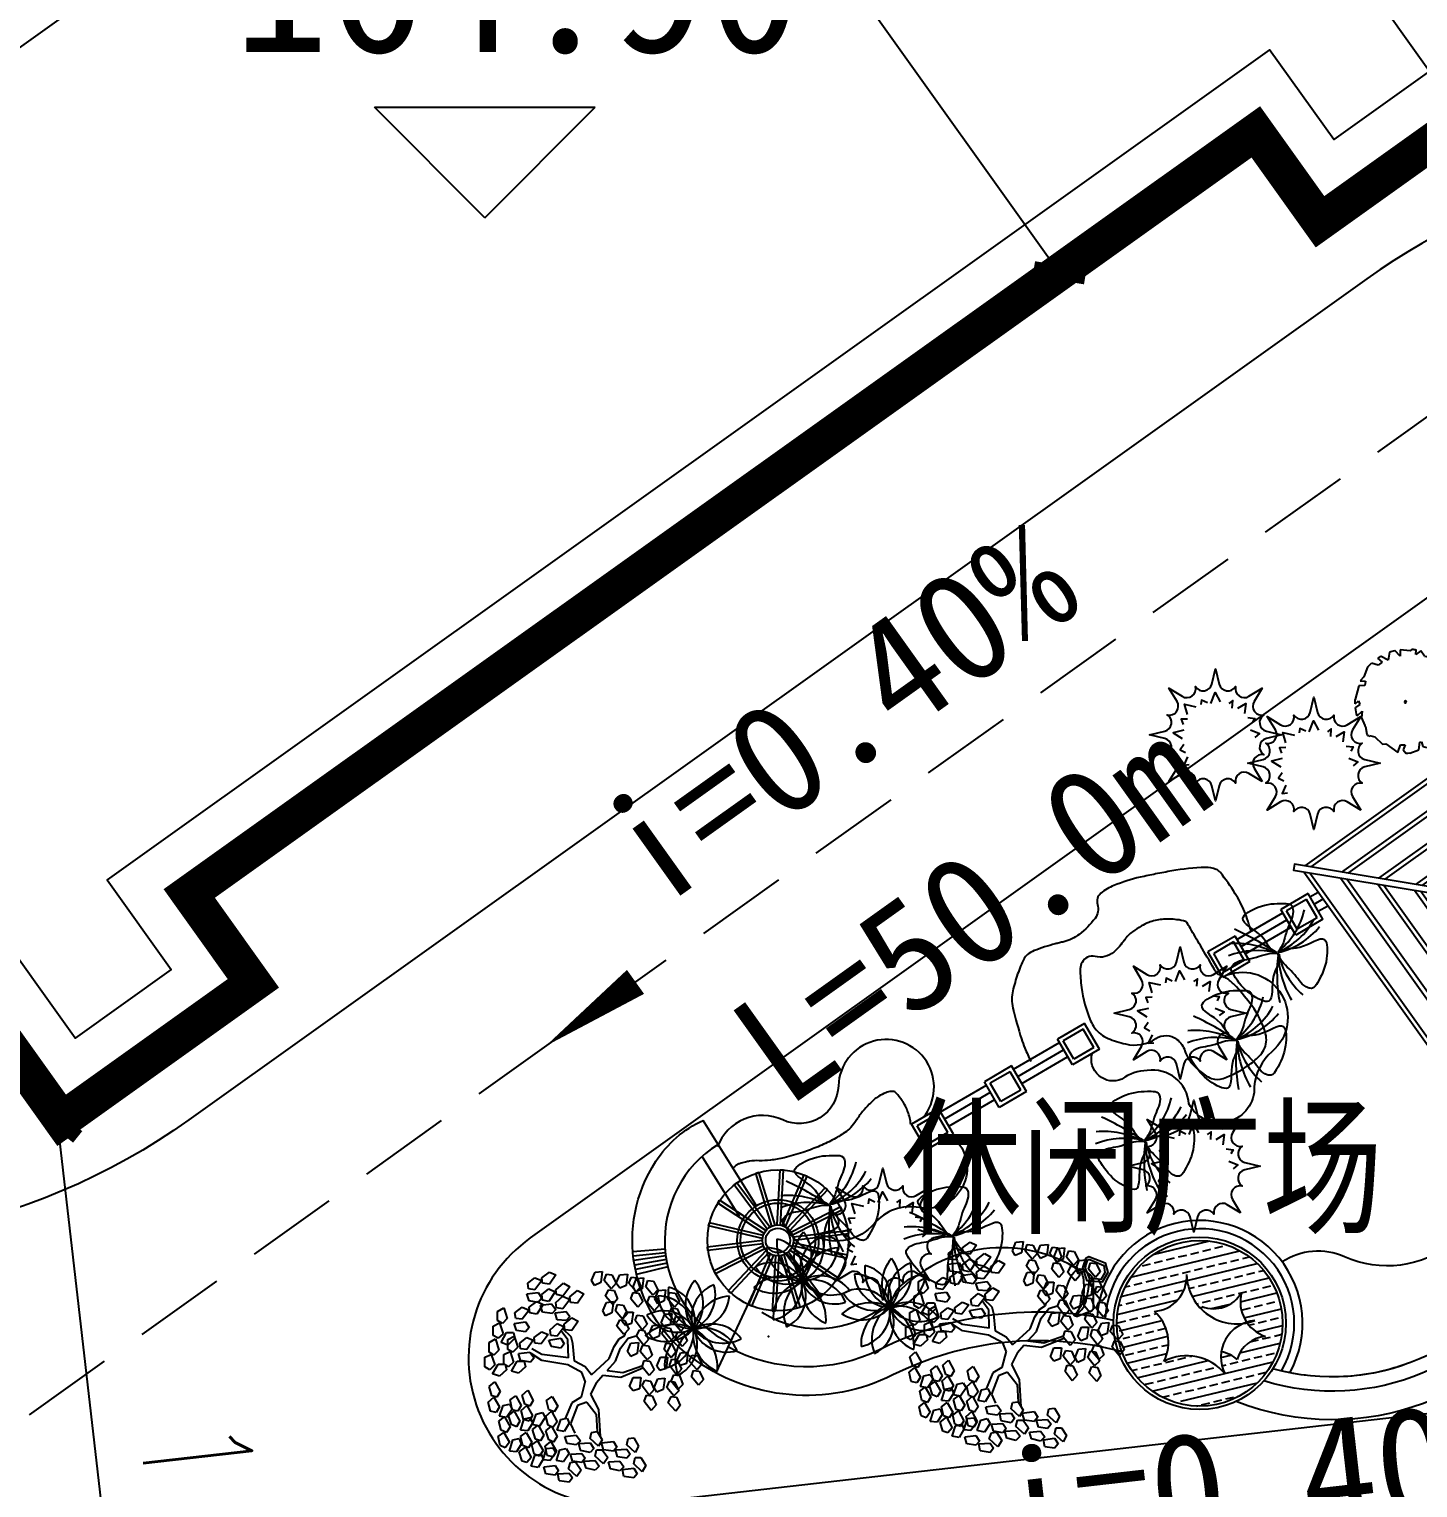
# Model space of a CAD drawing. Extents: x -809667 to 586099, y 3084146 to 3634412.
# Drawn here: x 381955.07 to 381973.93, y 3085696.35 to 3085716.16 of the extents above; entities that cross this region are included whole.
import ezdxf
from ezdxf.enums import TextEntityAlignment as Align

# ---------------------------------------------------------------- set-up
doc = ezdxf.new("R2010")
doc.units = 0
doc.header["$LTSCALE"] = 0.5
doc.header["$PDSIZE"] = 0.2
doc.linetypes.add('CONTINOUS', pattern=[0])
doc.linetypes.add('DASHED', pattern=[0.75, 0.5, -0.25])
doc.layers.get('0').update_dxf_attribs({"linetype": 'CONTINUOUS'})
doc.layers.get('Defpoints').update_dxf_attribs({"linetype": 'CONTINUOUS'})
for name, color, linetype in [('DIM_ELEV', 3, 'CONTINUOUS'), ('DIM_SYMB', 3, 'CONTINUOUS'), ('J-WALL-墙体', 2, 'CONTINUOUS'), ('JMD', 7, 'CONTINUOUS'), ('PUB_DIM', 3, 'CONTINUOUS'), ('PUB_TEXT', 7, 'CONTINUOUS'), ('TREE', 3, 'CONTINUOUS'), ('zy-1', 3, 'CONTINUOUS'), ('乔木', 84, 'CONTINUOUS'), ('图框', 4, 'CONTINUOUS'), ('建筑', 7, 'CONTINUOUS'), ('树', 3, 'CONTINUOUS'), ('灌木', 3, 'CONTINUOUS'), ('绿化图层', 84, 'CONTINUOUS'), ('设计图层', 7, 'CONTINUOUS'), ('道路', 4, 'CONTINUOUS')]:
    doc.layers.add(name, color=color, linetype=linetype)
doc.styles.add('_TCH_DIM_T3', font='SIMPLEX', dxfattribs={"width": 0.705882, "bigfont": 'GBCBIG'})
doc.styles.add('HZ', font='', dxfattribs={"width": 0.8})
doc.styles.add('宋体', font='')
doc.styles.get('HZ').set_extended_font_data('NSimSun')
doc.styles.get('宋体').set_extended_font_data('SimSun')
doc.dimstyles.new('_TCH_ARCH&&1', dxfattribs={"dimtxt": 1.4875, "dimasz": 0.5, "dimexe": 1.25, "dimexo": 1.5, "dimgap": 0.63125, "dimtad": 1, "dimdec": 1, "dimzin": 0, "dimdsep": 46, "dimtxsty": '_TCH_DIM_T3', "dimblk": 'ARCHTICK', "dimcen": 0.09, "dimclrt": 7, "dimazin": 2, "dimtfac": 1, "dimtdec": 1, "dimtix": 1, "dimtmove": 2, "dimatfit": 3, "dimfxl": 0, "dimtolj": 1, "dimtzin": 0, "dimarcsym": 0})

# ---------------------------------------------------------------- blocks, each defined once
blk = doc.blocks.new('幌伞枫')
at = {"layer": '乔木', "color": 0}
for p, q in [((-677, 937), (-604, 995)), ((-670, 878), (-677, 937)), ((-604, 995), (-531, 966)), ((-531, 966), (-604, 870)), ((-531, 995), (-450, 1054)), ((-523, 937), (-531, 995)), ((-450, 929), (-523, 937)), ((-450, 1054), (-384, 1025)), ((-384, 1025), (-450, 929)), ((-384, 870), (-303, 937)), ((-303, 937), (-237, 900)), ((-9, 966), (27, 1054)), ((20, 915), (-9, 966)), ((86, 944), (20, 915)), ((27, 1054), (101, 1061)), ((101, 1061), (86, 944)), ((123, 966), (145, 1032)), ((196, 878), (123, 966)), ((145, 1032), (203, 1025)), ((247, 937), (196, 878)), ((203, 1025), (247, 937)), ((247, 937), (284, 1025)), ((284, 885), (247, 937)), ((284, 1025), (365, 1032)), ((350, 915), (284, 885)), ((365, 1032), (350, 915)), ((380, 937), (409, 1003)), ((460, 848), (380, 937)), ((409, 1003), (468, 995)), ((424, 900), (460, 988)), ((460, 988), (534, 995)), ((468, 995), (504, 900)), ((534, 995), (519, 878)), ((556, 900), (578, 966)), ((578, 966), (636, 959)), ((636, 959), (681, 870)), ((-685, 826), (-567, 841)), ((-663, 753), (-685, 826)), ((-604, 870), (-670, 878)), ((-567, 841), (-531, 782)), ((-531, 782), (-567, 738)), ((-531, 819), (-457, 878)), ((-523, 760), (-531, 819)), ((-457, 878), (-391, 848)), ((-391, 848), (-457, 746)), ((-377, 819), (-384, 870)), ((-384, 738), (-310, 804)), ((-310, 804), (-377, 819)), ((-237, 900), (-310, 804)), ((-310, 804), (-237, 768)), ((-237, 768), (-310, 672)), ((-237, 797), (-156, 863)), ((-230, 738), (-237, 797)), ((-156, 863), (-90, 826)), ((-90, 826), (-156, 731)), ((137, 804), (167, 870)), ((211, 716), (137, 804)), ((167, 870), (225, 863)), ((262, 775), (211, 716)), ((225, 863), (262, 775)), ((402, 775), (424, 841)), ((475, 687), (402, 775)), ((453, 848), (424, 900)), ((424, 841), (482, 834)), ((519, 878), (453, 848)), ((504, 900), (460, 848)), ((482, 834), (526, 746)), ((629, 812), (556, 900)), ((570, 738), (600, 804)), ((600, 804), (658, 797)), ((681, 870), (629, 812)), ((651, 775), (688, 863)), ((681, 724), (651, 775)), ((658, 797), (695, 709)), ((688, 863), (761, 870)), ((761, 870), (747, 753)), ((783, 775), (805, 841)), ((857, 687), (783, 775)), ((805, 841), (864, 834)), ((864, 834), (908, 746)), ((-993, 643), (-927, 680)), ((-993, 548), (-993, 643)), ((-927, 680), (-890, 570)), ((-810, 628), (-736, 687)), ((-802, 570), (-810, 628)), ((-736, 687), (-663, 658)), ((-663, 658), (-736, 562)), ((-567, 738), (-663, 753)), ((-663, 687), (-582, 746)), ((-655, 628), (-663, 687)), ((-582, 614), (-655, 628)), ((-582, 746), (-516, 716)), ((-516, 716), (-582, 614)), ((-545, 709), (-428, 724)), ((-523, 636), (-545, 709)), ((-457, 746), (-523, 760)), ((-421, 621), (-523, 636)), ((-428, 724), (-384, 665)), ((-384, 665), (-421, 621)), ((-391, 628), (-274, 643)), ((-369, 555), (-391, 628)), ((-377, 680), (-384, 738)), ((-310, 672), (-377, 680)), ((-274, 643), (-237, 592)), ((-156, 731), (-230, 738)), ((108, 650), (145, 738)), ((137, 599), (108, 650)), ((203, 628), (137, 599)), ((145, 738), (218, 746)), ((218, 746), (203, 628)), ((240, 650), (262, 716)), ((313, 562), (240, 650)), ((262, 716), (321, 709)), ((306, 540), (350, 636)), ((365, 621), (313, 562)), ((321, 709), (365, 621)), ((350, 636), (424, 636)), ((424, 636), (409, 518)), ((526, 746), (475, 687)), ((644, 650), (570, 738)), ((695, 709), (644, 650)), ((747, 753), (681, 724)), ((717, 525), (754, 614)), ((754, 614), (827, 621)), ((798, 614), (827, 680)), ((871, 525), (798, 614)), ((827, 621), (813, 503)), ((827, 680), (886, 672)), ((908, 746), (857, 687)), ((886, 672), (923, 584)), ((-1037, 489), (-971, 525)), ((-1037, 393), (-1037, 489)), ((-942, 518), (-993, 548)), ((-971, 525), (-934, 408)), ((-890, 570), (-942, 518)), ((-817, 518), (-699, 533)), ((-795, 445), (-817, 518)), ((-736, 562), (-802, 570)), ((-699, 533), (-663, 474)), ((-663, 474), (-699, 430)), ((-443, 452), (-369, 518)), ((-274, 548), (-369, 555)), ((-369, 518), (-296, 481)), ((-296, 481), (-369, 386)), ((-222, 377), (-311, 462)), ((-296, 511), (-215, 577)), ((-288, 452), (-296, 511)), ((-237, 592), (-274, 548)), ((-215, 577), (-149, 540)), ((-149, 540), (-215, 445)), ((255, 489), (284, 555)), ((328, 401), (255, 489)), ((284, 555), (336, 548)), ((343, 496), (306, 540)), ((380, 459), (328, 401)), ((336, 548), (380, 459)), ((409, 518), (343, 496)), ((446, 548), (468, 606)), ((519, 452), (446, 548)), ((468, 606), (526, 599)), ((570, 511), (519, 452)), ((526, 599), (570, 511)), ((592, 408), (629, 496)), ((629, 496), (710, 503)), ((710, 503), (695, 386)), ((747, 481), (717, 525)), ((725, 408), (754, 474)), ((813, 503), (747, 481)), ((754, 474), (813, 467)), ((813, 467), (849, 371)), ((849, 525), (871, 592)), ((923, 437), (849, 525)), ((871, 592), (930, 584)), ((923, 584), (871, 525)), ((974, 496), (923, 437)), ((930, 584), (974, 496)), ((-1081, 320), (-1015, 357)), ((-1081, 217), (-1081, 320)), ((-986, 364), (-1037, 393)), ((-1015, 357), (-978, 239)), ((-934, 408), (-986, 364)), ((-956, 320), (-898, 423)), ((-883, 291), (-956, 320)), ((-898, 423), (-824, 423)), ((-883, 349), (-817, 386)), ((-810, 364), (-883, 291)), ((-883, 247), (-883, 349)), ((-824, 423), (-810, 364)), ((-817, 386), (-780, 269)), ((-699, 430), (-795, 445)), ((-758, 313), (-685, 371)), ((-751, 254), (-758, 313)), ((-685, 371), (-619, 342)), ((-619, 342), (-685, 247)), ((-611, 371), (-531, 430)), ((-604, 313), (-611, 371)), ((-538, 305), (-604, 313)), ((-465, 401), (-538, 305)), ((-531, 430), (-465, 401)), ((-457, 342), (-332, 364)), ((-428, 276), (-457, 342)), ((-435, 393), (-443, 452)), ((-369, 386), (-435, 393)), ((-332, 364), (-296, 305)), ((-296, 305), (-332, 261)), ((-257, 346), (-327, 441)), ((-215, 445), (-288, 452)), ((-252, 158), (-257, 346)), ((-206, 307), (-222, 377)), ((-188, 124), (-206, 307)), ((225, 276), (277, 357)), ((277, 357), (336, 393)), ((291, 261), (372, 364)), ((336, 393), (344, 419)), ((365, 225), (402, 313)), ((372, 364), (468, 393)), ((402, 313), (482, 320)), ((460, 386), (490, 452)), ((534, 291), (460, 386)), ((482, 320), (468, 203)), ((490, 452), (541, 445)), ((585, 349), (534, 291)), ((541, 445), (585, 349)), ((629, 357), (592, 408)), ((695, 386), (629, 357)), ((798, 320), (725, 408)), ((747, 247), (769, 313)), ((769, 313), (827, 305)), ((849, 371), (798, 320)), ((827, 305), (871, 217)), ((864, 364), (893, 430)), ((937, 276), (864, 364)), ((893, 430), (952, 423)), ((989, 335), (937, 276)), ((952, 423), (989, 335)), ((-1125, 166), (-1059, 195)), ((-1125, 63), (-1125, 166)), ((-1030, 188), (-1081, 217)), ((-1059, 195), (-1022, 85)), ((-978, 239), (-1030, 188)), ((-927, 195), (-861, 225)), ((-927, 92), (-927, 195)), ((-832, 217), (-883, 247)), ((-861, 225), (-824, 114)), ((-780, 269), (-832, 217)), ((-773, 203), (-655, 217)), ((-751, 129), (-773, 203)), ((-685, 247), (-751, 254)), ((-655, 217), (-611, 158)), ((-611, 158), (-648, 114)), ((-531, 129), (-641, 203)), ((-531, 195), (-633, 254)), ((-252, 158), (-531, 195)), ((-332, 261), (-428, 276)), ((174, 151), (225, 276)), ((240, 122), (291, 261)), ((402, 173), (365, 225)), ((468, 203), (402, 173)), ((497, 225), (526, 291)), ((570, 136), (497, 225)), ((526, 291), (585, 283)), ((622, 188), (570, 136)), ((585, 283), (622, 188)), ((673, 70), (710, 166)), ((710, 166), (783, 166)), ((820, 158), (747, 247)), ((783, 166), (769, 48)), ((871, 217), (820, 158)), ((879, 122), (923, 210)), ((923, 210), (996, 217)), ((996, 217), (981, 100)), ((1011, 122), (1040, 188)), ((1040, 188), (1099, 180)), ((1099, 180), (1143, 92)), ((-1074, 34), (-1125, 63)), ((-1022, 85), (-1074, 34)), ((-1044, -10), (-986, 92)), ((-986, 92), (-912, 92)), ((-898, 34), (-971, -32)), ((-876, 63), (-927, 92)), ((-912, 92), (-898, 34)), ((-824, 114), (-876, 63)), ((-846, 19), (-788, 122)), ((-773, -3), (-846, 19)), ((-788, 122), (-714, 122)), ((-699, 63), (-773, -3)), ((-648, 114), (-751, 129)), ((-714, 122), (-699, 63)), ((-259, 85), (-531, 129)), ((-112, 4), (-259, 85)), ((-76, 63), (-188, 124)), ((-76, -84), (-112, 4)), ((-9, -18), (-76, 63)), ((-9, -18), (174, 151)), ((152, 26), (240, 122)), ((152, 26), (318, 4)), ((295, -42), (527, 53)), ((318, 4), (524, 78)), ((519, 63), (541, 129)), ((592, -25), (519, 63)), ((541, 129), (600, 122)), ((644, 34), (592, -25)), ((600, 122), (644, 34)), ((703, 26), (673, 70)), ((769, 48), (703, 26)), ((805, 78), (827, 144)), ((879, -18), (805, 78)), ((827, 144), (886, 136)), ((915, 78), (879, 122)), ((930, 41), (879, -18)), ((886, 136), (930, 41)), ((981, 100), (915, 78)), ((1092, 34), (1011, 122)), ((1033, -40), (1055, 26)), ((1055, 26), (1114, 19)), ((1143, 92), (1092, 34)), ((1114, 19), (1158, -69)), ((-1081, -142), (-1022, -91)), ((-1052, -238), (-1081, -142)), ((-971, -32), (-1044, -10)), ((-1022, -91), (-964, -194)), ((-76, -84), (-120, -253)), ((42, -98), (-20, -221)), ((-9, -18), (-9, -18)), ((-9, -18), (-9, -18)), ((-9, -18), (-9, -18)), ((-9, -18), (-9, -18)), ((-9, -18), (-9, -18)), ((-9, -18), (-9, -18)), ((-9, -18), (-9, -18)), ((-9, -18), (-9, -18)), ((-9, -18), (-9, -18)), ((-9, -18), (-9, -18)), ((-9, -18), (-9, -18)), ((-9, -18), (-9, -18)), ((-9, -18), (-9, -18)), ((-9, -18), (-9, -18)), ((-9, -18), (-9, -18)), ((-9, -18), (-9, -18)), ((-9, -18), (-9, -18)), ((-9, -18), (-9, -18)), ((-9, -18), (-9, -18)), ((-9, -18), (-9, -18)), ((-9, -18), (-9, -18)), ((-9, -18), (-9, -18)), ((-9, -18), (-9, -18)), ((-9, -18), (-9, -18)), ((-9, -18), (-9, -18)), ((-9, -18), (-9, -18)), ((-9, -18), (-9, -18)), ((-9, -18), (-9, -18)), ((-9, -18), (-9, -18)), ((-9, -18), (-9, -18)), ((-9, -18), (-9, -18)), ((-9, -18), (-9, -18)), ((-9, -18), (-9, -18)), ((-9, -18), (-9, -18)), ((-9, -18), (-9, -18)), ((-9, -18), (-9, -18)), ((-9, -18), (-9, -18)), ((-9, -18), (-9, -18)), ((-9, -18), (-9, -18)), ((-9, -18), (-9, -18)), ((42, -98), (109, -22)), ((109, -22), (295, -42)), ((387, -142), (424, -47)), ((424, -187), (387, -142)), ((424, -47), (504, -47)), ((504, -47), (490, -165)), ((519, -135), (548, -76)), ((592, -231), (519, -135)), ((548, -76), (607, -84)), ((607, -84), (644, -172)), ((644, -150), (681, -62)), ((673, -201), (644, -150)), ((681, -62), (754, -54)), ((754, -54), (739, -172)), ((776, -150), (805, -84)), ((849, -238), (776, -150)), ((805, -84), (857, -91)), ((820, -84), (849, -18)), ((893, -172), (820, -84)), ((849, -18), (908, -25)), ((857, -91), (901, -187)), ((945, -120), (893, -172)), ((908, -25), (945, -120)), ((1106, -128), (1033, -40)), ((1158, -69), (1106, -128)), ((-1089, -304), (-1030, -253)), ((-1067, -399), (-1089, -304)), ((-1000, -253), (-1052, -238)), ((-1030, -253), (-971, -355)), ((-964, -194), (-1000, -253)), ((-861, -282), (-802, -238)), ((-839, -385), (-861, -282)), ((-802, -238), (-744, -341)), ((-736, -231), (-677, -179)), ((-707, -326), (-736, -231)), ((-677, -179), (-619, -289)), ((-619, -289), (-655, -348)), ((-479, -289), (-421, -245)), ((-457, -385), (-479, -289)), ((-421, -245), (-362, -348)), ((-120, -253), (-215, -311)), ((-61, -304), (-156, -341)), ((-61, -304), (38, -431)), ((-20, -221), (62, -380)), ((490, -165), (424, -187)), ((541, -297), (563, -231)), ((614, -392), (541, -297)), ((563, -231), (622, -238)), ((644, -172), (592, -231)), ((622, -238), (666, -333)), ((739, -172), (673, -201)), ((791, -311), (820, -245)), ((820, -245), (879, -253)), ((901, -187), (849, -238)), ((879, -253), (915, -341)), ((-1008, -414), (-1067, -399)), ((-971, -355), (-1008, -414)), ((-971, -451), (-934, -341)), ((-898, -465), (-971, -451)), ((-934, -341), (-868, -326)), ((-839, -377), (-898, -465)), ((-876, -443), (-817, -399)), ((-846, -539), (-876, -443)), ((-868, -326), (-839, -377)), ((-780, -399), (-839, -385)), ((-817, -399), (-758, -502)), ((-744, -341), (-780, -399)), ((-744, -392), (-685, -341)), ((-722, -487), (-744, -392)), ((-655, -348), (-707, -326)), ((-685, -341), (-626, -443)), ((-626, -443), (-663, -502)), ((-626, -539), (-589, -429)), ((-589, -429), (-523, -414)), ((-523, -414), (-494, -465)), ((-487, -451), (-428, -399)), ((-465, -546), (-487, -451)), ((-399, -407), (-457, -385)), ((-428, -399), (-369, -510)), ((-362, -348), (-399, -407)), ((-215, -311), (-285, -477)), ((-156, -341), (-230, -532)), ((38, -431), (49, -612)), ((62, -380), (79, -664)), ((666, -333), (614, -392)), ((871, -399), (791, -311)), ((915, -341), (871, -399)), ((-978, -502), (-920, -458)), ((-956, -598), (-978, -502)), ((-898, -620), (-956, -598)), ((-920, -458), (-861, -561)), ((-861, -561), (-898, -620)), ((-795, -561), (-846, -539)), ((-758, -502), (-795, -561)), ((-751, -598), (-714, -480)), ((-677, -605), (-751, -598)), ((-663, -502), (-722, -487)), ((-714, -480), (-648, -465)), ((-626, -524), (-677, -605)), ((-648, -465), (-626, -524)), ((-553, -554), (-626, -539)), ((-626, -590), (-567, -546)), ((-597, -693), (-626, -590)), ((-567, -546), (-509, -649)), ((-494, -465), (-553, -554)), ((-487, -605), (-428, -554)), ((-457, -700), (-487, -605)), ((-413, -568), (-465, -546)), ((-428, -554), (-369, -664)), ((-369, -510), (-413, -568)), ((-369, -598), (-332, -487)), ((-296, -612), (-369, -598)), ((-332, -487), (-266, -473)), ((-244, -524), (-296, -612)), ((-266, -473), (-244, -524)), ((-230, -532), (-186, -627)), ((-986, -664), (-927, -620)), ((-964, -759), (-986, -664)), ((-912, -781), (-964, -759)), ((-927, -620), (-868, -722)), ((-868, -722), (-912, -781)), ((-868, -818), (-832, -700)), ((-832, -700), (-766, -686)), ((-744, -744), (-795, -825)), ((-766, -686), (-744, -744)), ((-751, -664), (-692, -620)), ((-729, -759), (-751, -664)), ((-670, -781), (-729, -759)), ((-692, -620), (-633, -722)), ((-633, -722), (-670, -781)), ((-633, -752), (-575, -708)), ((-611, -847), (-633, -752)), ((-545, -708), (-597, -693)), ((-575, -708), (-516, -810)), ((-509, -649), (-545, -708)), ((-494, -766), (-435, -715)), ((-406, -722), (-457, -700)), ((-435, -715), (-377, -818)), ((-369, -664), (-406, -722)), ((-288, -664), (-171, -649)), ((-266, -737), (-288, -664)), ((-171, -752), (-266, -737)), ((-171, -649), (-127, -708)), ((-127, -708), (-171, -752)), ((-142, -737), (-24, -730)), ((-127, -810), (-142, -737)), ((-24, -686), (-9, -620)), ((64, -766), (-24, -686)), ((-24, -730), (13, -788)), ((-9, -620), (49, -612)), ((49, -612), (101, -700)), ((101, -700), (64, -766)), ((93, -730), (218, -715)), ((115, -803), (93, -730)), ((218, -715), (255, -774)), ((358, -752), (372, -686)), ((446, -832), (358, -752)), ((372, -686), (431, -678)), ((431, -678), (482, -766)), ((-795, -825), (-868, -818)), ((-766, -825), (-699, -774)), ((-736, -921), (-766, -825)), ((-699, -774), (-641, -884)), ((-641, -884), (-685, -935)), ((-641, -972), (-604, -862)), ((-553, -869), (-611, -847)), ((-604, -862), (-538, -847)), ((-516, -899), (-567, -987)), ((-516, -810), (-553, -869)), ((-538, -847), (-516, -899)), ((-516, -906), (-479, -788)), ((-443, -913), (-516, -906)), ((-472, -862), (-494, -766)), ((-479, -788), (-413, -781)), ((-413, -877), (-472, -862)), ((-384, -832), (-443, -913)), ((-413, -781), (-384, -832)), ((-377, -818), (-413, -877)), ((-377, -913), (-340, -803)), ((-303, -928), (-377, -913)), ((-340, -803), (-274, -788)), ((-244, -840), (-303, -928)), ((-274, -788), (-244, -840)), ((-230, -847), (-112, -840)), ((-208, -921), (-230, -847)), ((-24, -832), (-127, -810)), ((-112, -840), (-76, -891)), ((-76, -891), (-112, -935)), ((-90, -921), (27, -913)), ((13, -788), (-24, -832)), ((27, -869), (42, -803)), ((115, -950), (27, -869)), ((27, -913), (71, -972)), ((42, -803), (101, -803)), ((101, -803), (159, -884)), ((218, -818), (115, -803)), ((159, -884), (115, -950)), ((255, -774), (218, -818)), ((240, -803), (358, -796)), ((262, -877), (240, -803)), ((358, -891), (262, -877)), ((358, -796), (394, -847)), ((394, -847), (358, -891)), ((431, -950), (446, -884)), ((482, -766), (446, -832)), ((446, -884), (504, -884)), ((504, -884), (556, -965)), ((-685, -935), (-736, -921)), ((-567, -987), (-641, -972)), ((-509, -979), (-391, -965)), ((-487, -1053), (-509, -979)), ((-391, -1067), (-487, -1053)), ((-391, -965), (-354, -1023)), ((-354, -1023), (-391, -1067)), ((-362, -1053), (-244, -1045)), ((-347, -1126), (-362, -1053)), ((-252, -1001), (-230, -935)), ((-164, -1082), (-252, -1001)), ((-244, -1045), (-208, -1097)), ((-230, -935), (-178, -928)), ((-112, -935), (-208, -921)), ((-178, -928), (-120, -1016)), ((-120, -1016), (-164, -1082)), ((-68, -994), (-90, -921)), ((27, -1016), (-68, -994)), ((71, -972), (27, -1016)), ((167, -928), (284, -921)), ((189, -1001), (167, -928)), ((284, -1023), (189, -1001)), ((284, -921), (328, -979)), ((328, -979), (284, -1023)), ((313, -1009), (431, -994)), ((328, -1082), (313, -1009)), ((519, -1031), (431, -950)), ((431, -994), (468, -1053)), ((468, -1053), (431, -1097)), ((556, -965), (519, -1031)), ((-244, -1141), (-347, -1126)), ((-208, -1097), (-244, -1141)), ((431, -1097), (328, -1082))]:
    blk.add_line(p, q, dxfattribs=at)
blk = doc.blocks.new('*E54')
at = {"layer": 'TREE', "color": 0}
blk.add_ellipse((-2.37, 3.565), major_axis=(2.696, 1.394), ratio=1, start_param=0.518575, end_param=0.519414, dxfattribs=at)
blk = doc.blocks.new('A$C4C586FE1')
at = {"layer": 'TREE', "color": 0}
for p, q in [((1100, 2801), (873, 2660)), ((1294, 2743), (1193, 2819)), ((1418, 2836), (1389, 2617)), ((1787, 2660), (1418, 2836)), ((514, 2441), (288, 2276)), ((570, 2555), (514, 2441)), ((785, 2557), (585, 2566)), ((842, 2436), (785, 2557)), ((885, 2449), (842, 2436)), ((873, 2660), (885, 2449)), ((1261, 2599), (1294, 2743)), ((1389, 2617), (1261, 2599)), ((1875, 2686), (1787, 2660)), ((2108, 2532), (1875, 2686)), ((2261, 2516), (2108, 2532)), ((2273, 2551), (2261, 2516)), ((2411, 2297), (2336, 2500)), ((208, 2079), (171, 1878)), ((330, 2136), (208, 2079)), ((288, 2276), (288, 2250)), ((288, 2250), (484, 2157)), ((422, 2031), (330, 2136)), ((484, 2157), (422, 2031)), ((2434, 2275), (2411, 2297)), ((2565, 2086), (2434, 2275)), ((2577, 1905), (2565, 2086)), ((2688, 2051), (2577, 1905)), ((171, 1878), (16, 1628)), ((2666, 1735), (2772, 1843)), ((2724, 1646), (2666, 1735)), ((2799, 1744), (2724, 1646)), ((2788, 1244), (2821, 1629)), ((173, 1443), (0, 1425)), ((0, 1425), (27, 1279)), ((6, 1547), (198, 1550)), ((27, 1279), (67, 1102)), ((198, 1550), (173, 1443)), ((2632, 1202), (2788, 1244)), ((2635, 1086), (2632, 1202)), ((67, 988), (67, 1102)), ((67, 988), (157, 906)), ((335, 852), (122, 842)), ((123, 841), (320, 727)), ((157, 906), (291, 931)), ((291, 931), (335, 852)), ((2775, 1105), (2635, 1086)), ((2643, 702), (2702, 978)), ((2702, 978), (2775, 1105)), ((320, 727), (414, 564)), ((414, 564), (369, 464)), ((513, 326), (783, 402)), ((783, 402), (827, 368)), ((2130, 415), (2352, 350)), ((2132, 192), (2130, 415)), ((2275, 501), (2371, 599)), ((2419, 413), (2275, 501)), ((2371, 599), (2563, 580)), ((827, 368), (610, 253)), ((1176, 133), (821, 132)), ((1176, 133), (1302, 10)), ((1302, 10), (1413, 132)), ((1413, 132), (1432, 0)), ((1540, 5), (1587, 59)), ((1587, 59), (1859, 85)), ((1826, 254), (2000, 124)), ((1859, 85), (1826, 254))]:
    blk.add_line(p, q, dxfattribs=at)
at = {"layer": 'TREE', "color": 0, "extrusion": (0, 0, -1)}
for major_axis, start_param, end_param in [((1003, 1003), -1.011805, -0.945114), ((1003, 1003), -1.426629, -1.413216), ((1003, 1003), -0.139248, -0.081961), ((839, 1144), 0.475418, 0.633835), ((1003, 1003), 4.017991, 4.075425), ((1003, 1003), 0.553886, 0.636541), ((839, 1143), 3.200433, 3.340883), ((1003, 1003), 1.573401, 1.638153), ((1003, 1003), 1.314933, 1.417635), ((839, 1144), 2.942836, 3.115157), ((1003, 1003), 2.270337, 2.346427), ((1003, 1003), 1.829101, 1.934165)]:
    blk.add_ellipse((1418, 1418), major_axis=major_axis, ratio=1, start_param=start_param, end_param=end_param, dxfattribs=at)
at = {"layer": 'TREE', "color": 0, "linetype": 'Continuous'}
for start_param, end_param in [(0.01341, 3.155003), (3.155003, 6.296595)]:
    blk.add_ellipse((1466, 1447), major_axis=(19.2, 19.2), ratio=1, start_param=start_param, end_param=end_param, dxfattribs=at)
at = {"layer": 'TREE', "color": 8, "linetype": 'CONTINOUS', "extrusion": (0, 0, -1), "xscale": 467.4085850556439, "yscale": 467.4085850556439, "zscale": -467.4085850556439, "rotation": 278.9250190116231}
blk.add_blockref('*E54', (-2893, 66), dxfattribs=at)
blk = doc.blocks.new('A$C46A015EA')
at = {"layer": '树', "color": 0, "linetype": 'Continuous'}
for centre, radius, start, end in [((1.328, 4.096), 1.969, 227.56436, 31.33046), ((0.798, 3.475), 1.995, 251.81629, 53.749), ((2.09, 4.411), 1.899, 199.3601, 10.49099), ((3.771, 4.188), 2.005, 153.43956, 313.58607), ((4.101, 3.626), 1.85, 126.16905, 303.0486), ((4.644, 2.796), 2.077, 109.31842, 262.8778), ((0.796, 2.582), 1.783, 359.79096, 92.47149), ((2.814, 4.682), 2.119, 188.63986, 263.62259), ((1.257, 1.36), 1.796, 310.77885, 134.4149), ((0.762, 1.899), 1.939, 297.02452, 103.84892), ((3.957, 1.204), 1.944, 51.98023, 218.25708), ((2.13, 0.326), 2.294, 10.26666, 147.15184), ((3.546, 0.815), 2.009, 38.87776, 198.68157)]:
    blk.add_arc(centre, radius, start, end, dxfattribs=at)
blk = doc.blocks.new('红枫')
at = {"color": 0}
blk.add_lwpolyline([(1297, -1371), (924, -1143, 0.665495), (552, -1412, 0.665495), (98, -1485), (-4, -1910), (-107, -1485, 0.665495), (-561, -1412, 0.665495), (-933, -1143), (-1306, -1371), (-1078, -998, 0.665495), (-1348, -625, 0.665495), (-1420, -172), (-1845, -69), (-1420, 34, 0.665495), (-1348, 487, 0.665495), (-1078, 859), (-1306, 1233), (-933, 1005, 0.665495), (-561, 1274, 0.665495), (-107, 1347), (-4, 1772), (98, 1347, 0.665495), (552, 1274, 0.665495), (924, 1005), (1297, 1233), (1069, 859, 0.665495), (1339, 487, 0.665495), (1411, 34), (1836, -69), (1411, -172, 0.665495), (1339, -625, 0.665495), (1069, -998)], format="xyb", close=True, dxfattribs=at)
blk.add_lwpolyline([(1297, -1371), (924, -1143, 0.665495), (552, -1412, 0.665495), (98, -1485), (-4, -1910), (-107, -1485, 0.665495), (-561, -1412, 0.665495), (-933, -1143), (-1306, -1371), (-1078, -998, 0.665495), (-1348, -625, 0.665495), (-1420, -172), (-1845, -69), (-1420, 34, 0.665495), (-1348, 487, 0.665495), (-1078, 859), (-1306, 1233), (-933, 1005, 0.665495), (-561, 1274, 0.665495), (-107, 1347), (-4, 1772), (98, 1347, 0.665495), (552, 1274, 0.665495), (924, 1005), (1297, 1233), (1069, 859, 0.665495), (1339, 487, 0.665495), (1411, 34), (1836, -69), (1411, -172, 0.665495), (1339, -625, 0.665495), (1069, -998)], format="xyb", close=True, dxfattribs=at)
for points in [[(-231, 823), (-394, 901), (-417, 777)], [(-137, 808), (-20, 1111), (120, 855)], [(462, 676), (478, 886), (369, 808)], [(-783, 497), (-869, 784), (-550, 714)], [(618, 676), (836, 808), (797, 528)], [(891, 411), (1085, 388), (1023, 271)], [(-885, 61), (-1188, -9), (-931, -172)], [(-783, 372), (-962, 364), (-908, 217)], [(968, 69), (1218, -32), (1085, -141)], [(-892, -336), (-994, -484), (-846, -561)], [(-783, -678), (-892, -911), (-737, -896)]]:
    blk.add_lwpolyline(points, dxfattribs=at)
blk = doc.blocks.new('白玉兰')
at = {"color": 0}
for centre, radius, start, end in [((-713, 1844), 1941, 291.8214, 332.6346), ((-1261, 1665), 2054, 309.3934, 347.1655), ((-4729, -6984), 8429, 56.1879, 65.279), ((-478, 2077), 2115, 283.2993, 320.8528), ((-559, -2135), 2214, 76.7033, 111.4018), ((-1148, -2037), 2310, 61.625, 95.1491), ((4371, -556), 4392, 172.1708, 190.6677), ((2827, 107), 2821, 182.2544, 209.8868), ((2146, 475), 2185, 193.3063, 228.4107)]:
    blk.add_arc(centre, radius, start, end, dxfattribs=at)
for points in [[(-33, 16), (-233, 73), (-342, 562), (-1254, 922), (-425, 1375), (-33, 1392), (376, 1386), (477, 1091), (236, 716), (185, 277), (29, 67), (-7, 18)], [(8, 31), (155, 177), (635, 34), (1395, 653), (1385, -291), (1209, -641), (1004, -995), (697, -939), (487, -546), (129, -287), (22, -49), (-3, 7)], [(36, -22), (99, -220), (-250, -580), (-51, -1540), (-885, -1095), (-1114, -777), (-1334, -432), (-1142, -186), (-697, -181), (-301, 17), (-41, 2), (21, -1)]]:
    blk.add_open_spline(points, degree=3, knots=[0, 0, 0, 0, 621.989778, 1340.944545, 1869.007736, 2592.427455, 2798.699245, 2915.827596, 3435.261502, 4029.77129, 4212.300518, 4212.300518, 4212.300518, 4212.300518], dxfattribs=at)
blk = doc.blocks.new('SDFSFSFS')
at = {"layer": 'J-WALL-墙体', "color": 0}
for points in [[(1746, 3236), (2487, 5824), (2410, 5846), (1647, 3182)], [(2371, 5710), (-1727, 3437)], [(2348, 5629), (-1646, 3414)], [(4155, 2488), (2425, 5607)], [(4236, 2464), (2448, 5688)], [(2231, 5221), (-1238, 3297)], [(3747, 2604), (2308, 5199)], [(2208, 5139), (-1156, 3273)], [(3665, 2628), (2285, 5117)], [(2091, 4731), (-748, 3157)], [(2068, 4650), (-667, 3133)], [(3176, 2768), (2144, 4628)], [(3258, 2745), (2168, 4709)], [(1951, 4242), (-259, 3016)], [(2768, 2885), (2028, 4220)], [(1927, 4160), (-177, 2993)], [(2687, 2908), (2004, 4138)], [(1810, 3753), (230, 2876)], [(1787, 3671), (312, 2853)], [(2197, 3048), (1864, 3649)], [(2279, 3025), (1887, 3731)], [(801, 2713), (-1863, 3476), (-1885, 3399), (702, 2658)], [(-1749, 3360), (39, 136)], [(-1668, 3337), (62, 218)], [(-1260, 3220), (179, 625)], [(-1178, 3197), (203, 707)], [(-770, 3080), (319, 1115)], [(-689, 3056), (343, 1196)], [(1686, 3112), (4350, 2348), (4372, 2425), (1785, 3167)], [(-281, 2939), (460, 1604)], [(-199, 2916), (483, 1686)], [(208, 2799), (600, 2094)], [(290, 2776), (623, 2175)], [(536, 1582), (2746, 2808)], [(560, 1664), (2665, 2831)], [(677, 2072), (2257, 2948)], [(700, 2153), (2175, 2971)], [(840, 2643), (77, -22), (0, 0), (741, 2588)], [(396, 1093), (3236, 2668)], [(420, 1174), (3154, 2691)], [(116, 114), (4214, 2387)], [(139, 195), (4133, 2411)], [(256, 603), (3725, 2527)], [(279, 685), (3643, 2551)]]:
    blk.add_lwpolyline(points, dxfattribs=at)
blk.add_lwpolyline([(1837, 3196), (1798, 3266), (650, 2629), (689, 2559)], close=True, dxfattribs=at)
blk = doc.blocks.new('_ArchTick')
at = {"color": 0, "linetype": 'ByBlock', "const_width": 0.4}
blk.add_lwpolyline([(-0.5, -0.5), (0.5, 0.5)], dxfattribs=at)
blk = doc.blocks.new('*D87')
at = {"layer": 'Defpoints', "color": 0, "linetype": 'Continuous', "transparency": 16777216}
for p in [(381955.512, 3085701.338), (381956.777, 3085689.741), (381956.837, 3085689.748)]:
    blk.add_point(p, dxfattribs=at)
at = {"layer": 'PUB_DIM', "color": 0, "linetype": 'Continuous', "lineweight": -2, "transparency": 16777216}
for p, q in [((381955.453, 3085701.332), (381956.777, 3085689.741)), ((381954.022, 3085701.168), (381954.211, 3085701.19)), ((381955.346, 3085689.577), (381955.535, 3085689.599))]:
    blk.add_line(p, q, dxfattribs=at)
at = {"layer": 'PUB_DIM', "color": 0, "linetype": 'Continuous', "lineweight": -2, "transparency": 16777216, "xscale": 0.5, "yscale": 0.5, "zscale": 0.5}
for p, rotation in [((381955.453, 3085701.332), 96.5175821734588), ((381956.777, 3085689.741), 276.5175821734588)]:
    blk.add_blockref('_ArchTick', p, dxfattribs=dict(at, rotation=rotation))
at = {"layer": 'PUB_DIM', "color": 7, "linetype": 'Continuous', "transparency": 16777216, "insert": (381957.481, 3085695.692), "char_height": 1.4875, "attachment_point": 5, "rotation": 276.5176, "style": '_TCH_DIM_T3'}
blk.add_mtext('\\A1;11.7', dxfattribs=at)
blk = doc.blocks.new('*D93')
at = {"layer": 'Defpoints', "color": 0, "linetype": 'Continuous', "transparency": 16777216}
for p in [(381981.146, 3085734.625), (381981.931, 3085733.525), (381949.217, 3085710.162)]:
    blk.add_point(p, dxfattribs=at)
at = {"layer": 'PUB_DIM', "color": 0, "linetype": 'Continuous', "lineweight": -2, "transparency": 16777216}
for p, q in [((381981.059, 3085734.746), (381980.419, 3085735.642)), ((381948.432, 3085711.261), (381981.146, 3085734.625)), ((381948.345, 3085711.383), (381947.705, 3085712.279))]:
    blk.add_line(p, q, dxfattribs=at)
at = {"layer": 'PUB_DIM', "color": 0, "linetype": 'Continuous', "lineweight": -2, "transparency": 16777216, "xscale": 0.5, "yscale": 0.5, "zscale": 0.5}
for p, rotation in [((381981.146, 3085734.625), 35.532985640752), ((381948.432, 3085711.261), 215.532985640752)]:
    blk.add_blockref('_ArchTick', p, dxfattribs=dict(at, rotation=rotation))
at = {"layer": 'PUB_DIM', "color": 7, "linetype": 'Continuous', "transparency": 16777216, "insert": (381963.99, 3085724.062), "char_height": 1.4875, "attachment_point": 5, "rotation": 35.533, "style": '_TCH_DIM_T3'}
blk.add_mtext('\\A1;40.2', dxfattribs=at)
blk = doc.blocks.new('*D103')
at = {"layer": 'Defpoints', "color": 0, "linetype": 'Continuous', "transparency": 16777216}
for p in [(381959.135, 3085723.208), (381969.065, 3085712.85), (381967.388, 3085711.652)]:
    blk.add_point(p, dxfattribs=at)
at = {"layer": 'PUB_DIM', "color": 0, "linetype": 'Continuous', "lineweight": -2, "transparency": 16777216}
for p, q in [((381960.356, 3085724.079), (381961.829, 3085725.132)), ((381960.812, 3085724.405), (381969.065, 3085712.85)), ((381968.608, 3085712.524), (381970.082, 3085713.576))]:
    blk.add_line(p, q, dxfattribs=at)
at = {"layer": 'PUB_DIM', "color": 0, "linetype": 'Continuous', "lineweight": -2, "transparency": 16777216, "xscale": 0.5, "yscale": 0.5, "zscale": 0.5}
for p, rotation in [((381960.812, 3085724.405), 125.5329856458754), ((381969.065, 3085712.85), 305.5329856458754)]:
    blk.add_blockref('_ArchTick', p, dxfattribs=dict(at, rotation=rotation))
at = {"layer": 'PUB_DIM', "color": 7, "linetype": 'Continuous', "transparency": 16777216, "insert": (381966.057, 3085719.427), "char_height": 1.4875, "attachment_point": 5, "rotation": 305.533, "style": '_TCH_DIM_T3'}
blk.add_mtext('\\A1;14.2', dxfattribs=at)

msp = doc.modelspace()

# ---------------------------------------------------------------- hatches: boundary and pattern name
at = {"layer": 'zy-1', "linetype": 'ByBlock'}
h = msp.add_hatch(dxfattribs=at)
h.set_pattern_fill('ANSI33', color=4, scale=0.9, angle=328.6138, style=0)
h.set_pattern_definition([(13.61384, (382424.85027, 3085765.13859), (-0.0529598, 0.21867844), []), (13.61384, (382424.9861, 3085765.05573), (-0.0529598, 0.21867844), [0.1125, -0.05625])])
h.paths.add_polyline_path([(381970.816, 3085697.465, 0.528482), (381972.063, 3085698.846, 0.913946), (381969.845, 3085698.516, -0.147473), (381969.928, 3085698.374, -0.16428), (381969.912, 3085698.193, 0.218522), (381970.574, 3085697.526, -0.231383)])
h.paths.add_polyline_path([(381970.483, 3085698.063, 0.340097), (381970.354, 3085698.742, 0.39476), (381970.792, 3085699.225, -0.005717), (381970.792, 3085699.241, -0.008166), (381970.792, 3085699.225, 0.185628), (381970.987, 3085698.776, 0.042146), (381970.999, 3085698.808, 0.37298), (381971.536, 3085698.999, 0.214855), (381971.607, 3085698.595, -0.055746), (381971.716, 3085698.616, -0.039256), (381971.613, 3085698.586, 0.160049), (381971.864, 3085698.402, 0.319863), (381971.479, 3085698.088, 0.13445), (381971.262, 3085698.193, 0.157407), (381971.312, 3085697.891, 0.357086)], flags=16)

# ---------------------------------------------------------------- linework, layer by layer
at = {"layer": 'DIM_ELEV', "linetype": 'Continuous'}
for p, q in [((381961.259, 3085713.598), (381959.759, 3085715.098)), ((381959.759, 3085715.098), (381962.759, 3085715.098)), ((381961.259, 3085713.598), (381962.759, 3085715.098))]:
    msp.add_line(p, q, dxfattribs=at)
at = {"layer": 'DIM_SYMB', "linetype": 'Continuous'}
msp.add_lwpolyline([(381971.687, 3085709.203, 0, 0, 0), (381962.085, 3085702.346, 0, 0.4, 0), (381963.306, 3085703.218, 0, 0, 0)], format="xyseb", dxfattribs=at)
at = {"layer": 'zy-1', "color": 4, "linetype": 'ByBlock'}
for p, q in [((381972.44, 3085704.417), (381972.07, 3085704.202)), ((381972.419, 3085704.338), (381972.149, 3085704.181)), ((381972.563, 3085704.09), (381972.419, 3085704.338)), ((381972.642, 3085704.069), (381972.44, 3085704.417)), ((381972.466, 3085704.372), (381972.577, 3085704.437)), ((381972.522, 3085704.275), (381972.643, 3085704.345)), ((381971.474, 3085703.795), (381972.096, 3085704.157)), ((381972.273, 3085703.854), (381972.07, 3085704.202)), ((381972.293, 3085703.933), (381972.149, 3085704.181)), ((381972.642, 3085704.069), (381972.273, 3085703.854)), ((381972.563, 3085704.09), (381972.293, 3085703.933)), ((381972.579, 3085704.178), (381972.709, 3085704.253)), ((381971.531, 3085703.698), (381972.153, 3085704.06)), ((381971.587, 3085703.601), (381972.209, 3085703.963)), ((381971.448, 3085703.841), (381971.079, 3085703.626)), ((381971.428, 3085703.762), (381971.158, 3085703.605)), ((381971.572, 3085703.513), (381971.428, 3085703.762)), ((381971.651, 3085703.493), (381971.448, 3085703.841)), ((381971.281, 3085703.278), (381971.079, 3085703.626)), ((381971.302, 3085703.356), (381971.158, 3085703.605)), ((381971.651, 3085703.493), (381971.281, 3085703.278)), ((381971.572, 3085703.513), (381971.302, 3085703.356)), ((381969.406, 3085702.652), (381969.036, 3085702.438)), ((381969.385, 3085702.574), (381969.115, 3085702.417)), ((381969.529, 3085702.325), (381969.385, 3085702.574)), ((381969.608, 3085702.304), (381969.406, 3085702.652)), ((381968.44, 3085702.031), (381969.062, 3085702.393)), ((381968.497, 3085701.934), (381969.119, 3085702.295)), ((381969.239, 3085702.089), (381969.036, 3085702.438)), ((381969.259, 3085702.168), (381969.115, 3085702.417)), ((381969.608, 3085702.304), (381969.239, 3085702.089)), ((381969.529, 3085702.325), (381969.259, 3085702.168)), ((381968.553, 3085701.836), (381969.175, 3085702.198)), ((381968.414, 3085702.076), (381968.044, 3085701.861)), ((381968.393, 3085701.997), (381968.123, 3085701.84)), ((381968.538, 3085701.748), (381968.393, 3085701.997)), ((381968.616, 3085701.728), (381968.414, 3085702.076)), ((381967.448, 3085701.454), (381968.071, 3085701.816)), ((381967.505, 3085701.357), (381968.127, 3085701.719)), ((381968.247, 3085701.513), (381968.044, 3085701.861)), ((381968.268, 3085701.591), (381968.123, 3085701.84)), ((381968.616, 3085701.728), (381968.247, 3085701.513)), ((381968.538, 3085701.748), (381968.268, 3085701.591)), ((381967.423, 3085701.499), (381967.053, 3085701.284)), ((381967.625, 3085701.151), (381967.423, 3085701.499)), ((381967.562, 3085701.26), (381968.184, 3085701.621)), ((381964.947, 3085700.175), (381964.224, 3085701.336)), ((381967.402, 3085701.421), (381967.132, 3085701.264)), ((381967.547, 3085701.172), (381967.402, 3085701.421)), ((381967.256, 3085700.936), (381967.053, 3085701.284)), ((381967.277, 3085701.015), (381967.132, 3085701.264)), ((381967.625, 3085701.151), (381967.256, 3085700.936)), ((381967.547, 3085701.172), (381967.277, 3085701.015)), ((381964.718, 3085700.033), (381964.211, 3085700.847)), ((381964.94, 3085700.619), (381964.983, 3085700.632)), ((381965.158, 3085699.9), (381964.94, 3085700.619)), ((381965.201, 3085699.913), (381964.983, 3085700.632)), ((381965.229, 3085699.916), (381965.271, 3085700.667)), ((381965.271, 3085700.667), (381965.316, 3085700.664)), ((381965.274, 3085699.914), (381965.316, 3085700.664)), ((381965.302, 3085699.907), (381965.597, 3085700.598)), ((381965.343, 3085699.89), (381965.639, 3085700.581)), ((381965.597, 3085700.598), (381965.639, 3085700.581)), ((381964.646, 3085700.462), (381964.682, 3085700.489)), ((381965.096, 3085699.86), (381964.646, 3085700.462)), ((381965.132, 3085699.887), (381964.682, 3085700.489)), ((381965.367, 3085699.874), (381965.881, 3085700.422)), ((381965.4, 3085699.843), (381965.914, 3085700.391)), ((381965.881, 3085700.422), (381965.914, 3085700.391)), ((381964.423, 3085700.213), (381964.448, 3085700.251)), ((381965.052, 3085699.802), (381964.423, 3085700.213)), ((381965.077, 3085699.839), (381964.448, 3085700.251)), ((381965.417, 3085699.82), (381966.087, 3085700.16)), ((381965.437, 3085699.78), (381966.108, 3085700.12)), ((381966.087, 3085700.16), (381966.108, 3085700.12)), ((381964.299, 3085699.903), (381964.309, 3085699.947)), ((381965.041, 3085699.775), (381964.309, 3085699.947)), ((381965.031, 3085699.732), (381964.299, 3085699.903)), ((381965.445, 3085699.753), (381966.192, 3085699.842)), ((381965.451, 3085699.708), (381966.197, 3085699.798)), ((381966.192, 3085699.842), (381966.197, 3085699.798)), ((381963.708, 3085699.587), (381963.27, 3085699.553)), ((381963.712, 3085699.539), (381963.276, 3085699.491)), ((381965.029, 3085699.703), (381964.283, 3085699.614)), ((381964.288, 3085699.569), (381964.283, 3085699.614)), ((381965.035, 3085699.659), (381964.288, 3085699.569)), ((381965.043, 3085699.631), (381964.372, 3085699.292)), ((381965.063, 3085699.591), (381964.392, 3085699.252)), ((381965.08, 3085699.568), (381964.566, 3085699.02)), ((381965.113, 3085699.538), (381964.599, 3085698.989)), ((381965.137, 3085699.522), (381964.841, 3085698.831)), ((381965.322, 3085699.512), (381965.54, 3085698.792)), ((381965.348, 3085699.525), (381965.798, 3085698.923)), ((381965.384, 3085699.552), (381965.834, 3085698.95)), ((381965.403, 3085699.572), (381966.032, 3085699.161)), ((381965.428, 3085699.61), (381966.057, 3085699.199)), ((381965.439, 3085699.636), (381966.171, 3085699.465)), ((381965.449, 3085699.68), (381966.181, 3085699.509)), ((381966.181, 3085699.509), (381966.171, 3085699.465)), ((381963.718, 3085699.495), (381963.283, 3085699.435)), ((381963.726, 3085699.445), (381963.293, 3085699.37)), ((381963.735, 3085699.397), (381963.304, 3085699.309)), ((381963.746, 3085699.346), (381963.319, 3085699.243)), ((381965.178, 3085699.504), (381964.883, 3085698.813)), ((381965.206, 3085699.498), (381965.164, 3085698.747)), ((381965.251, 3085699.495), (381965.209, 3085698.745)), ((381965.279, 3085699.499), (381965.497, 3085698.779)), ((381964.392, 3085699.252), (381964.372, 3085699.292)), ((381965.005, 3085699.205), (381964.395, 3085697.909)), ((381966.057, 3085699.199), (381966.032, 3085699.161)), ((381964.599, 3085698.989), (381964.566, 3085699.02)), ((381965.834, 3085698.95), (381965.798, 3085698.923)), ((381964.883, 3085698.813), (381964.841, 3085698.831)), ((381965.209, 3085698.745), (381965.164, 3085698.747))]:
    msp.add_line(p, q, dxfattribs=at)
for points in [[(381971.666, 3085703.896, 0.038958), (381971.575, 3085704.176, 0.042457), (381971.451, 3085704.416, 0.025516), (381971.249, 3085704.703, 0.127241), (381971.192, 3085704.746, 0.109123), (381971.046, 3085704.773, 0.034893), (381970.589, 3085704.725, 0.005864), (381970.37, 3085704.684, 0.006137), (381970.162, 3085704.64, 0.041446), (381969.804, 3085704.527, 0.075329), (381969.625, 3085704.421, 0.302431), (381969.58, 3085704.271, -0.236043), (381969.547, 3085704.08, -0.073607), (381969.332, 3085703.863, -0.097129), (381969.123, 3085703.763, -0.008934), (381969.062, 3085703.748, 0.009444), (381969.005, 3085703.734, 0.02756), (381968.72, 3085703.642, 0.078361), (381968.628, 3085703.589, 0.106857), (381968.583, 3085703.534, 0.033451), (381968.496, 3085703.325, 0.026234), (381968.43, 3085703.095, 0.05662), (381968.417, 3085702.984, 0.059483), (381968.432, 3085702.862, 0.016712), (381968.548, 3085702.444, 0.022467), (381968.593, 3085702.319, 0.014699), (381968.676, 3085702.135)], [(381971.342, 3085703.313, -0.833217), (381971.95, 3085702.269, 0.19954), (381971.71, 3085701.796, -0.808525), (381970.822, 3085701.562, 0.438049), (381970.257, 3085702.013, 0.158442), (381969.911, 3085701.897, -0.62946), (381969.507, 3085702.246, -1.138368)], [(381976.764, 3085702.718, 0.298955), (381975.876, 3085700.932, -0.153325), (381975.581, 3085699.348, -0.35882), (381971.839, 3085697.797)], [(381976.635, 3085702.867, 0.293993), (381975.684, 3085700.908, -0.153325), (381975.41, 3085699.439, -0.352158), (381971.963, 3085697.962)], [(381967.21, 3085701.371, 1.400725), (381966.062, 3085701.808, -0.536941), (381965.306, 3085701.343, 0.438022), (381964.419, 3085700.977, 2.153867)], [(381977.055, 3085702.435, 0.319839), (381976.261, 3085700.978, -0.153325), (381975.923, 3085699.166, -0.38109), (381971.462, 3085697.518)], [(381974.945, 3085701.945, 0.139608), (381974.893, 3085701.081, -0.616065), (381972.933, 3085699.483, 0.25709), (381972.089, 3085699.413)], [(381967.045, 3085701.28, 0.061048), (381967.005, 3085701.454, 0.064632), (381966.927, 3085701.604, 0.023641), (381966.847, 3085701.708, 0.123874), (381966.827, 3085701.723, 0.118579), (381966.779, 3085701.73, 0.073159), (381966.704, 3085701.711, 0.035262), (381966.609, 3085701.664, 0.049977), (381966.548, 3085701.62, 0.018858), (381966.481, 3085701.555, 0.01304), (381966.391, 3085701.457, 0.043215), (381966.301, 3085701.333, -0.055253), (381966.229, 3085701.239, -0.053051), (381966.148, 3085701.17, -0.029266), (381965.983, 3085701.072, -0.020748), (381965.786, 3085700.979, -0.020311), (381965.577, 3085700.902, -0.019334), (381965.324, 3085700.83, -0.02678), (381965.138, 3085700.796, -0.041745), (381964.987, 3085700.789, 0.047411), (381964.855, 3085700.781, 0.021121), (381964.799, 3085700.77, 0.014971), (381964.72, 3085700.748, 0.065061), (381964.685, 3085700.732, 0.035277), (381964.627, 3085700.69)], [(381969.902, 3085698.196, 0.182804), (381966.802, 3085697.878, -0.283707), (381964.057, 3085698.123, -0.394865), (381963.582, 3085700.781, -0.141898), (381964.224, 3085701.336, -0.051879)], [(381967.581, 3085701.133, -0.803164), (381967.162, 3085700.152, 0.270049), (381966.545, 3085699.933, -0.335936), (381965.763, 3085699.757, 2.821079)], [(381969.339, 3085699.297, 0.365623), (381966.847, 3085698.973, -0.362829), (381965.021, 3085698.726, -2.367243)], [(381969.283, 3085698.685), (381969.347, 3085698.799, 0.110941), (381969.395, 3085698.954, 0.035053), (381969.395, 3085699.15, 0.1323), (381969.34, 3085699.313)], [(381969.287, 3085698.68), (381969.354, 3085698.753, 0.121763), (381969.425, 3085698.885, 0.042683), (381969.469, 3085699.147, 0.049522), (381969.467, 3085699.247)], [(381969.799, 3085698.62, 0.171589), (381966.628, 3085698.225, -0.245138), (381964.56, 3085698.26, -0.245138)], [(381972.404, 3085697.874, -0.037602), (381971.963, 3085697.962, -0.037602)], [(381973.778, 3085698.028, -0.078104), (381972.865, 3085697.853)]]:
    msp.add_lwpolyline(points, format="xyb", dxfattribs=at)
for points in [[(381970.978, 3085703.711, -0.002169), (381970.842, 3085703.944, 0.006269), (381970.794, 3085704.024, 0.187569), (381970.775, 3085704.039, 0.036665), (381970.66, 3085704.063, 0.059281), (381970.452, 3085704.067, 0.067712), (381970.276, 3085704.024, 0.035803), (381970.176, 3085703.977, 0.02749), (381970.056, 3085703.899, 0.086454), (381969.945, 3085703.786, -0.062828), (381969.801, 3085703.623, -0.248317), (381969.547, 3085703.563, 0.352342), (381969.37, 3085703.483, 0.11293), (381969.347, 3085703.394, 0.040402), (381969.363, 3085703.142, 0.062253), (381969.486, 3085702.691, 0.128119), (381969.624, 3085702.508, 0.073627), (381969.723, 3085702.45, 0.033976), (381969.96, 3085702.375, 0.210903), (381970.372, 3085702.447, -0.324059), (381970.66, 3085702.437, -0.153412), (381970.768, 3085702.28, 0.124836), (381970.889, 3085702.081, 0.036142), (381971.042, 3085701.952, 0.074989), (381971.128, 3085701.907, 0.168687), (381971.286, 3085701.907, 0.068555), (381971.623, 3085702.08, 0.041712), (381971.777, 3085702.208, 0.079019), (381971.84, 3085702.294, 0.187918), (381971.863, 3085702.513, 0.094635), (381971.675, 3085702.897, 0.022872), (381971.468, 3085703.15, 0.050592), (381971.358, 3085703.249, 0.073013), (381971.236, 3085703.314, -0.171959), (381971.19, 3085703.352, -0.003406), (381971.165, 3085703.393, -0.000439)], [(381969.522, 3085699.164), (381969.522, 3085698.797, -0.239747), (381969.495, 3085698.744), (381969.319, 3085698.677, -0.248471), (381969.27, 3085698.682), (381969.147, 3085698.837, -0.222138), (381969.125, 3085698.928, -0.059522), (381969.221, 3085699.216, -0.158445), (381969.309, 3085699.31, -0.249417), (381969.375, 3085699.311, -0.091905), (381969.514, 3085699.203, -0.269801)]]:
    msp.add_lwpolyline(points, format="xyb", close=True, dxfattribs=at)
for points in [[(381969.425, 3085699.469), (381969.462, 3085699.488), (381969.685, 3085699.402), (381969.719, 3085699.269), (381969.643, 3085699.141), (381969.442, 3085699.156), (381969.382, 3085699.333)], [(381969.45, 3085699.446), (381969.475, 3085699.448), (381969.665, 3085699.366), (381969.679, 3085699.271), (381969.627, 3085699.177), (381969.471, 3085699.194), (381969.412, 3085699.337)]]:
    msp.add_lwpolyline(points, close=True, dxfattribs=at)
for centre, radius in [((381965.24, 3085699.706), 0.958), ((381965.24, 3085699.706), 0.553), ((381965.24, 3085699.706), 0.508), ((381965.24, 3085699.706), 0.211), ((381965.24, 3085699.706), 0.166), ((381970.969, 3085698.581), 1.171), ((381970.969, 3085698.581), 1.126)]:
    msp.add_circle(centre, radius, dxfattribs=at)
for centre, radius, start, end in [((381965.24, 3085699.706), 1.537, 121.9345, 244.8234), ((381970.969, 3085698.581), 1.396, 331.1882, 176.6036), ((381970.969, 3085698.581), 1.284, 329.6865, 177.2144), ((381970.314, 3085699.218), 0.478, 274.7117, 2.7517), ((381971.474, 3085699.255), 0.683, 181.1609, 290.7414), ((381971.157, 3085699.213), 0.435, 248.6894, 330.5074), ((381972.019, 3085698.876), 0.499, 165.7337, 251.8464), ((381969.977, 3085698.318), 0.567, 333.267, 48.399), ((381970.804, 3085698.858), 0.201, 335.9675, 345.6208), ((381971.756, 3085698.119), 0.499, 94.5807, 207.1936), ((381971.891, 3085697.975), 0.428, 93.6672, 164.6175), ((381970.793, 3085697.471), 0.668, 38.9792, 117.5829), ((381971.178, 3085697.745), 0.456, 48.7971, 79.4272)]:
    msp.add_arc(centre, radius, start, end, dxfattribs=at)
msp.add_point((381965.113, 3085698.4), dxfattribs=at)
at = {"layer": '建筑', "linetype": 'Continuous', "const_width": 0.5, "flags": 128}
msp.add_lwpolyline([(381946.388, 3085714.115), (381979.092, 3085737.471), (381987.355, 3085725.922), (381974.334, 3085716.623), (381975.206, 3085715.403), (381972.602, 3085713.543), (381971.73, 3085714.764), (381957.245, 3085704.419), (381958.116, 3085703.198), (381955.512, 3085701.338)], close=True, dxfattribs=at)
at = {"layer": '建筑', "linetype": 'Continuous', "flags": 128}
msp.add_lwpolyline([(381947.504, 3085713.929), (381978.916, 3085736.362), (381986.239, 3085726.108), (381973.218, 3085716.81), (381974.09, 3085715.589), (381972.788, 3085714.659), (381971.916, 3085715.88), (381956.129, 3085704.605), (381957, 3085703.384), (381955.698, 3085702.454)], close=True, dxfattribs=at)
at = {"layer": '道路', "color": 1, "linetype": 'DASHED', "ltscale": 5}
msp.add_line((381974.401, 3085711.141), (381948.134, 3085692.383), dxfattribs=at)
at = {"layer": '道路', "linetype": 'Continuous', "flags": 128}
for points in [[(381940.617, 3085689.511), (381981.365, 3085694.166, 0.590353), (381987.363, 3085708.74), (381985.489, 3085711.077, 0.397913), (381973.238, 3085712.769), (381957.238, 3085701.342, -0.467402), (381943.873, 3085704.816), (381942.065, 3085708.637, -0.362953), (381944.001, 3085716.086), (381970.891, 3085735.29), (381967.404, 3085740.172)], [(381984.244, 3085706.237), (381982.369, 3085708.574, 0.397913), (381975.563, 3085709.514), (381961.876, 3085699.739, 0.774175), (381963.265, 3085696.124), (381980.911, 3085698.14, 0.590353), (381984.244, 3085706.237)]]:
    msp.add_lwpolyline(points, format="xyb", dxfattribs=at)

# ---------------------------------------------------------------- block references
at = {"color": 8, "xscale": 0.001, "yscale": 0.001, "zscale": 0.001, "rotation": 6.517542840585115}
msp.add_blockref('SDFSFSFS', (381974.5, 3085701.574), dxfattribs=at)
at = {"layer": '乔木', "xscale": 0.0013, "yscale": 0.0013, "zscale": 0.0013}
for p in [(381968.438, 3085698.31), (381962.722, 3085697.905)]:
    msp.add_blockref('幌伞枫', p, dxfattribs=at)
at = {"layer": '图框', "color": 8, "xscale": 0.0005, "yscale": 0.0005, "zscale": 0.0005, "rotation": 169.6965101826048}
msp.add_blockref('A$C4C586FE1', (381974.612, 3085707.602), dxfattribs=at)
at = {"layer": '灌木', "color": 8, "xscale": 0.2560000000000001, "yscale": 0.2560000000000001, "zscale": 0.2560000000000001, "rotation": 344.8935626644683}
for p in [(381964.758, 3085698.694), (381965.953, 3085698.334), (381963.285, 3085698.039)]:
    msp.add_blockref('A$C46A015EA', p, dxfattribs=at)
at = {"layer": '绿化图层', "color": 8, "linetype": 'Continuous', "xscale": 0.0004880798049271107, "yscale": 0.0004880798049271107, "zscale": 0.04880798235096967}
for p in [(381972.028, 3085703.606), (381971.47, 3085702.425), (381970.222, 3085701.054), (381965.941, 3085700.183), (381967.616, 3085699.759)]:
    msp.add_blockref('白玉兰', p, dxfattribs=at)
at = {"layer": '设计图层', "color": 8, "linetype": 'Continuous', "xscale": 0.000487636998295784, "yscale": 0.000487636998295784, "zscale": 0.04876370063039211}
for p in [(381971.186, 3085706.607), (381972.522, 3085706.221), (381970.705, 3085702.828), (381970.892, 3085700.749), (381966.669, 3085699.825)]:
    msp.add_blockref('红枫', p, dxfattribs=at)

# ---------------------------------------------------------------- texts
at = {"layer": 'DIM_ELEV', "color": 7, "linetype": 'Continuous', "style": '宋体'}
msp.add_text('164.90', height=1.8882, dxfattribs=at).set_placement((381957.855, 3085715.848))
at = {"layer": 'DIM_SYMB', "color": 7, "linetype": 'Continuous', "style": '宋体'}
for rotation, p in [(35.533, (381963.574, 3085704.146)), (6.5022, (381968.342, 3085695.297))]:
    msp.add_text('i=0.40%', height=1.5105, rotation=rotation, dxfattribs=at).set_placement(p)
at = {"layer": 'JMD', "linetype": 'Continuous', "style": 'HZ', "width": 0.8}
msp.add_text('休闲广场', height=1.5, dxfattribs=at).set_placement((381970.186, 3085700.722), align=Align.MIDDLE)
at = {"layer": 'PUB_TEXT', "linetype": 'Continuous', "style": '宋体'}
msp.add_text('L=50.0m', height=1.5105, rotation=35.533, dxfattribs=at).set_placement((381965.351, 3085701.483))

# ---------------------------------------------------------------- dimensions: what is measured, and where the dimension line sits
at = {"layer": 'PUB_DIM', "linetype": 'Continuous'}
for p1, p2, distance, picture, middle in [((381949.217, 3085710.162), (381981.931, 3085733.525), 1.351, '*D93', (381963.99, 3085724.062)), ((381959.135, 3085723.208), (381967.388, 3085711.652), 2.061, '*D103', (381966.057, 3085719.427)), ((381955.512, 3085701.338), (381956.837, 3085689.748), -0.06, '*D87', (381957.481, 3085695.692))]:
    dim = msp.add_aligned_dim(p1=p1, p2=p2, distance=distance, dimstyle='_TCH_ARCH&&1', dxfattribs=at)
    dim.commit()
    dim.dimension.update_dxf_attribs({"geometry": picture, "text_midpoint": middle})

doc.saveas('drawing.dxf')
